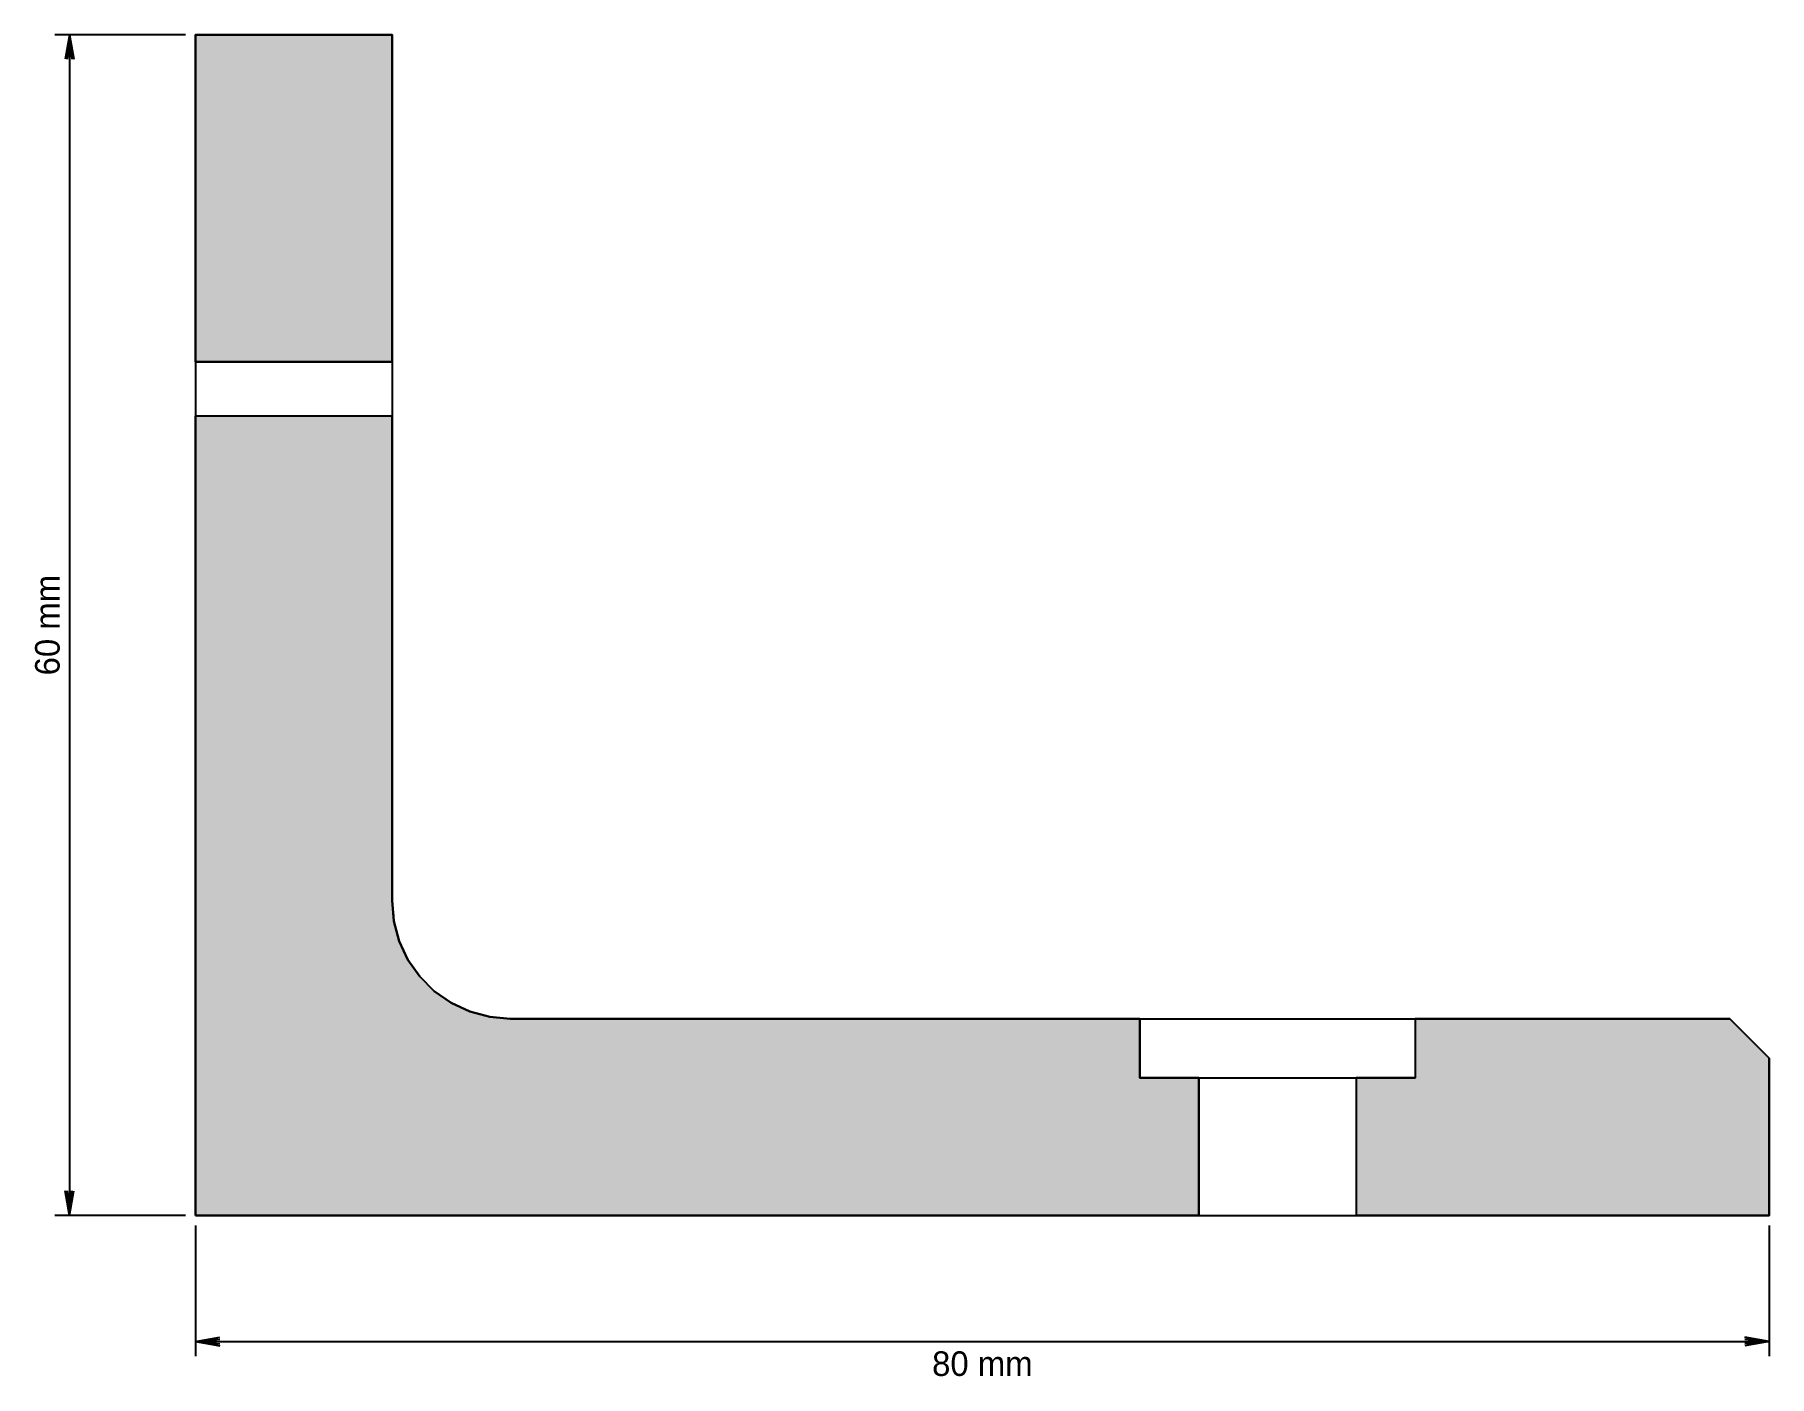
# Model space of a CAD drawing. Header units: millimetres. Extents: x -8.2 to 80, y -8.2 to 60.
import ezdxf
from ezdxf.enums import TextEntityAlignment as Align

# ---------------------------------------------------------------- set-up
doc = ezdxf.new("R2010")
doc.units = ezdxf.units.MM
for name, color, linetype in [('DIMENSIONS', 7, 'CONTINUOUS'), ('PART-SECTION', 7, 'CONTINUOUS'), ('PART-VISIBLE', 7, 'CONTINUOUS'), ('SECTION-PART-FILL', 9, 'CONTINUOUS'), ('SECTION-PART-THIN', 8, 'CONTINUOUS')]:
    doc.layers.add(name, color=color, linetype=linetype)

msp = doc.modelspace()

# ---------------------------------------------------------------- linework, layer by layer
at = {"layer": 'DIMENSIONS'}
for p, q in [((-0.5, 60), (-7.15, 60)), ((-6.4, 60), (-6.625, 58.75)), ((-6.4, 60), (-6.513, 58.75)), ((-6.4, 60), (-6.4, 0)), ((-6.4, 60), (-6.4, 58.75)), ((-6.4, 60), (-6.287, 58.75)), ((-6.4, 60), (-6.175, 58.75)), ((-6.4, 0), (-6.625, 1.25)), ((-6.4, 0), (-6.513, 1.25)), ((-6.4, 0), (-6.4, 1.25)), ((-6.4, 0), (-6.287, 1.25)), ((-6.4, 0), (-6.175, 1.25)), ((-0.5, 0), (-7.15, 0)), ((0, -0.5), (0, -7.15)), ((80, -0.5), (80, -7.15)), ((0, -6.4), (1.25, -6.175)), ((0, -6.4), (1.25, -6.287)), ((0, -6.4), (80, -6.4)), ((0, -6.4), (1.25, -6.625)), ((0, -6.4), (1.25, -6.513)), ((0, -6.4), (1.25, -6.4)), ((80, -6.4), (78.75, -6.175)), ((80, -6.4), (78.75, -6.287)), ((80, -6.4), (78.75, -6.625)), ((80, -6.4), (78.75, -6.513)), ((80, -6.4), (78.75, -6.4))]:
    msp.add_line(p, q, dxfattribs=at)
at = {"layer": 'PART-SECTION'}
for p, q in [((0, 43.375), (0, 60)), ((0, 60), (10, 60)), ((10, 60), (10, 43.375)), ((10, 43.375), (0, 43.375)), ((0, 0), (0, 40.625)), ((10, 40.625), (0, 40.625)), ((10, 40.625), (10, 16)), ((16, 10), (48, 10)), ((48, 10), (48, 7)), ((62, 10), (78, 10)), ((62, 10), (62, 7)), ((80, 8), (78, 10)), ((80, 8), (80, 0)), ((51, 7), (48, 7)), ((51, 7), (51, 0)), ((62, 7), (59, 7)), ((59, 7), (59, 0)), ((51, 0), (0, 0)), ((80, 0), (59, 0))]:
    msp.add_line(p, q, dxfattribs=at)
msp.add_lwpolyline([(10, 16), (10.091, 14.958), (10.362, 13.948), (10.804, 13), (11.404, 12.143), (12.143, 11.404), (13, 10.804), (13.948, 10.362), (14.958, 10.091), (16, 10)], dxfattribs=at)
at = {"layer": 'PART-VISIBLE'}
for p, q in [((0, 60), (0, 60)), ((0, 60), (0, 0)), ((10, 60), (0, 60)), ((10, 60), (10, 60)), ((78, 10), (78, 10)), ((78, 10), (80, 8)), ((80, 0), (80, 8)), ((80, 8), (80, 8)), ((0, 0), (0, 0)), ((0, 0), (80, 0)), ((80, 0), (80, 0))]:
    msp.add_line(p, q, dxfattribs=at)
for points in [[(0, 43.375), (0, 42.932), (0, 42.471), (0, 42)], [(10, 43.375), (10, 42.932), (10, 42.471), (10, 42)], [(0, 42), (0, 41.529), (0, 41.068), (0, 40.625)], [(10, 42), (10, 41.529), (10, 41.068), (10, 40.625)], [(10.051, 15.421), (10.091, 14.958), (10.362, 13.948), (10.804, 13), (11.404, 12.143), (12.143, 11.404), (13, 10.804), (13.948, 10.362), (14.958, 10.091), (15.653, 10.03)], [(48, 10), (48.095, 10), (48.379, 10), (48.844, 10), (49.476, 10), (50.259, 10), (51.171, 10), (52.188, 10), (53.282, 10), (54.422, 10), (55.578, 10), (56.718, 10), (57.812, 10), (58.829, 10), (59.741, 10), (60.524, 10), (61.156, 10), (61.621, 10), (61.905, 10), (62, 10)], [(48, 7), (48.095, 7), (48.379, 7), (48.844, 7), (49.476, 7), (50.259, 7), (51.171, 7), (52.188, 7), (53.282, 7), (54.422, 7), (55.578, 7), (56.718, 7), (57.812, 7), (58.829, 7), (59.741, 7), (60.524, 7), (61.156, 7), (61.621, 7), (61.905, 7), (62, 7)], [(51, 7), (51.055, 7), (51.217, 7), (51.482, 7), (51.843, 7), (52.291, 7), (52.812, 7), (53.393, 7), (54.018, 7), (54.67, 7), (55.33, 7), (55.982, 7), (56.607, 7), (57.188, 7), (57.709, 7), (58.157, 7), (58.518, 7), (58.783, 7), (58.945, 7), (59, 7)], [(51, 0), (51.055, 0), (51.217, 0), (51.482, 0), (51.843, 0), (52.291, 0), (52.812, 0), (53.393, 0), (54.018, 0), (54.67, 0), (55.33, 0), (55.982, 0), (56.607, 0), (57.188, 0), (57.709, 0), (58.157, 0), (58.518, 0), (58.783, 0), (58.945, 0), (59, 0)]]:
    msp.add_lwpolyline(points, dxfattribs=at)
at = {"layer": 'SECTION-PART-FILL'}
for points in [[(10, 60), (0, 60), (0, 43.375)], [(0, 43.375), (10, 43.375), (10, 60)], [(10, 40.625), (0, 40.625), (0, 0)], [(10, 16), (10, 40.625), (0, 0)], [(10.091, 14.958), (10, 16), (0, 0)], [(10.362, 13.948), (10.091, 14.958), (0, 0)], [(10.804, 13), (10.362, 13.948), (0, 0)], [(11.404, 12.143), (10.804, 13), (0, 0)], [(12.143, 11.404), (11.404, 12.143), (0, 0)], [(0, 0), (13, 10.804), (12.143, 11.404)], [(0, 0), (13.948, 10.362), (13, 10.804)], [(0, 0), (14.958, 10.091), (13.948, 10.362)], [(0, 0), (48, 7), (14.958, 10.091)], [(48, 7), (16, 10), (14.958, 10.091)], [(48, 7), (48, 10), (16, 10)], [(80, 8), (78, 10), (62, 10)], [(80, 8), (62, 10), (62, 7)], [(59, 0), (80, 0), (80, 8)], [(62, 7), (59, 0), (80, 8)], [(0, 0), (51, 0), (51, 7)], [(0, 0), (51, 7), (48, 7)], [(62, 7), (59, 7), (59, 0)]]:
    msp.add_solid(points, dxfattribs=at)
at = {"layer": 'SECTION-PART-THIN'}
for points in [[(0, 43.375), (10, 43.375), (10, 60), (0, 60)], [(0, 0), (51, 0), (51, 7), (48, 7), (48, 10), (16, 10), (14.958, 10.091), (13.948, 10.362), (13, 10.804), (12.143, 11.404), (11.404, 12.143), (10.804, 13), (10.362, 13.948), (10.091, 14.958), (10, 16), (10, 40.625), (0, 40.625)], [(59, 0), (80, 0), (80, 8), (78, 10), (62, 10), (62, 7), (59, 7)]]:
    msp.add_lwpolyline(points, close=True, dxfattribs=at)

# ---------------------------------------------------------------- texts
at = {"layer": 'DIMENSIONS'}
msp.add_text('60 mm', height=1.25, rotation=90, dxfattribs=at).set_placement((-6.9, 30), align=Align.CENTER)
msp.add_text('80 mm', height=1.25, dxfattribs=at).set_placement((40, -8.15), align=Align.CENTER)

doc.saveas('drawing.dxf')
